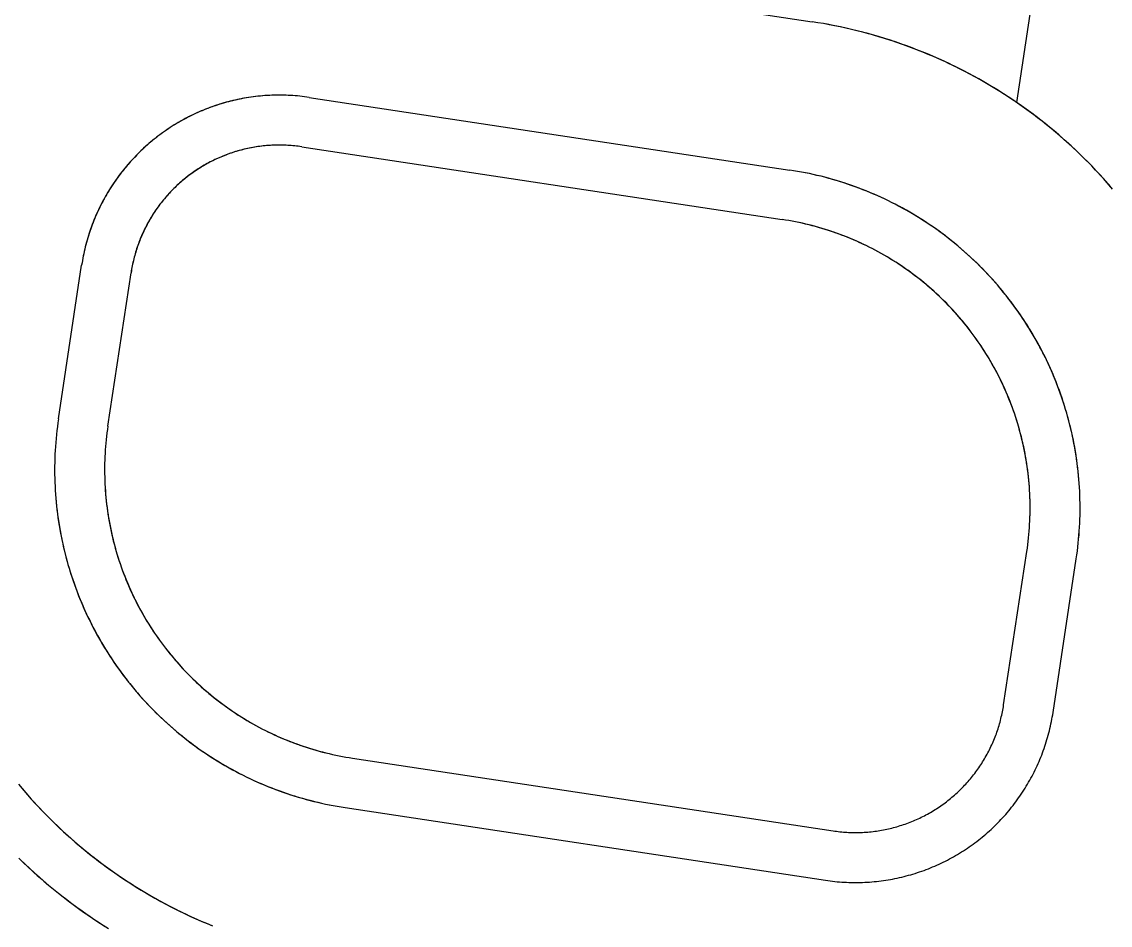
# Model space of a CAD drawing. Header units: metres. Extents: x 680594 to 684853, y 828874 to 830078.
# Drawn here: x 681886.4 to 681951.8, y 829589.2 to 829643.4 of the extents above; entities that cross this region are included whole.
import ezdxf

# ---------------------------------------------------------------- set-up
doc = ezdxf.new("R2010")
doc.units = ezdxf.units.M
doc.layers.add('PLOT_LINES', color=7, linetype='Continuous')

msp = doc.modelspace()

# ---------------------------------------------------------------- linework, layer by layer
at = {"layer": 'PLOT_LINES'}
for points in [[(681946.185, 829638.571), (681951.262, 829672.147)], [(681946.185, 829638.571), (681951.262, 829672.147)], [(681859.565, 829654.659), (681933.897, 829643.421)], [(681951.84, 829633.503), (681951.615, 829633.762), (681951.386, 829634.018), (681951.155, 829634.271), (681950.92, 829634.522), (681950.683, 829634.77), (681950.443, 829635.015), (681950.2, 829635.258), (681949.954, 829635.497), (681949.705, 829635.734), (681949.454, 829635.968), (681949.2, 829636.199), (681948.943, 829636.426), (681948.684, 829636.651), (681948.422, 829636.873), (681948.158, 829637.092), (681947.891, 829637.308), (681947.621, 829637.52), (681947.349, 829637.73), (681947.075, 829637.936), (681946.798, 829638.139), (681946.519, 829638.339), (681946.237, 829638.535), (681945.954, 829638.728), (681945.668, 829638.918), (681945.38, 829639.105), (681945.089, 829639.288), (681944.797, 829639.468), (681944.503, 829639.645), (681944.206, 829639.818), (681943.908, 829639.987), (681943.607, 829640.153), (681943.305, 829640.316), (681943.001, 829640.475), (681942.695, 829640.63), (681942.387, 829640.782), (681942.077, 829640.93), (681941.766, 829641.075), (681941.453, 829641.216), (681941.139, 829641.353), (681940.823, 829641.487), (681940.505, 829641.617), (681940.186, 829641.744), (681939.865, 829641.866), (681939.543, 829641.985), (681939.22, 829642.1), (681938.895, 829642.212), (681938.569, 829642.319), (681938.242, 829642.423), (681937.914, 829642.523), (681937.584, 829642.619), (681937.254, 829642.711), (681936.922, 829642.8), (681936.589, 829642.884), (681936.256, 829642.965), (681935.921, 829643.042), (681935.586, 829643.115), (681935.249, 829643.184), (681934.912, 829643.249), (681934.575, 829643.31), (681934.236, 829643.367), (681933.897, 829643.421)], [(681951.942, 829633.384), (681951.716, 829633.646), (681951.487, 829633.905), (681951.255, 829634.162), (681951.02, 829634.416), (681950.782, 829634.667), (681950.542, 829634.915), (681950.298, 829635.16), (681950.051, 829635.403), (681949.802, 829635.642), (681949.55, 829635.879), (681949.295, 829636.113), (681949.037, 829636.343), (681948.777, 829636.571), (681948.514, 829636.796), (681948.249, 829637.017), (681947.98, 829637.236), (681947.71, 829637.451), (681947.437, 829637.663), (681947.161, 829637.872), (681946.883, 829638.077), (681946.602, 829638.279), (681946.32, 829638.478), (681946.034, 829638.674), (681945.747, 829638.866), (681945.457, 829639.055), (681945.166, 829639.241), (681944.872, 829639.423), (681944.575, 829639.601), (681944.277, 829639.777), (681943.977, 829639.948), (681943.675, 829640.116), (681943.371, 829640.281), (681943.065, 829640.442), (681942.757, 829640.599), (681942.447, 829640.753), (681942.135, 829640.903), (681941.822, 829641.049), (681941.507, 829641.192), (681941.19, 829641.331), (681940.872, 829641.466), (681940.552, 829641.598), (681940.231, 829641.726), (681939.908, 829641.85), (681939.584, 829641.97), (681939.259, 829642.087), (681938.932, 829642.199), (681938.603, 829642.308), (681938.274, 829642.413), (681937.943, 829642.514), (681937.611, 829642.611), (681937.278, 829642.705), (681936.944, 829642.794), (681936.609, 829642.879), (681936.273, 829642.961), (681935.936, 829643.038), (681935.598, 829643.112), (681935.259, 829643.182), (681934.92, 829643.247), (681934.58, 829643.309), (681934.239, 829643.367), (681933.897, 829643.421)], [(681903.703, 829638.883), (681903.564, 829638.904), (681903.424, 829638.922), (681903.285, 829638.939), (681903.145, 829638.954), (681903.005, 829638.968), (681902.865, 829638.98), (681902.724, 829638.991), (681902.584, 829638.999), (681902.444, 829639.006), (681902.303, 829639.012), (681902.162, 829639.016), (681902.022, 829639.018), (681901.881, 829639.018), (681901.74, 829639.017), (681901.6, 829639.014), (681901.459, 829639.01), (681901.319, 829639.004), (681901.178, 829638.996), (681901.038, 829638.987), (681900.898, 829638.976), (681900.757, 829638.963), (681900.618, 829638.949), (681900.478, 829638.933), (681900.338, 829638.915), (681900.199, 829638.896), (681900.06, 829638.875), (681899.921, 829638.852), (681899.782, 829638.828), (681899.644, 829638.803), (681899.506, 829638.775), (681899.368, 829638.746), (681899.231, 829638.716), (681899.094, 829638.683), (681898.958, 829638.65), (681898.821, 829638.614), (681898.686, 829638.577), (681898.55, 829638.539), (681898.416, 829638.498), (681898.281, 829638.457), (681898.147, 829638.413), (681898.014, 829638.369), (681897.881, 829638.322), (681897.749, 829638.274), (681897.618, 829638.225), (681897.486, 829638.174), (681897.356, 829638.121), (681897.226, 829638.067), (681897.097, 829638.011), (681896.968, 829637.954), (681896.841, 829637.895), (681896.713, 829637.835), (681896.587, 829637.774), (681896.461, 829637.71), (681896.336, 829637.646), (681896.212, 829637.58), (681896.089, 829637.512), (681895.966, 829637.443), (681895.844, 829637.373), (681895.723, 829637.301), (681895.603, 829637.228), (681895.484, 829637.153), (681895.366, 829637.077), (681895.248, 829637), (681895.132, 829636.921), (681895.016, 829636.841), (681894.901, 829636.759), (681894.788, 829636.677), (681894.675, 829636.593), (681894.563, 829636.507), (681894.452, 829636.42), (681894.343, 829636.332), (681894.234, 829636.243), (681894.126, 829636.152), (681894.02, 829636.06), (681893.914, 829635.967), (681893.81, 829635.873), (681893.707, 829635.777), (681893.605, 829635.681), (681893.504, 829635.583), (681893.404, 829635.484), (681893.305, 829635.383), (681893.208, 829635.282), (681893.112, 829635.179), (681893.017, 829635.076), (681892.923, 829634.971), (681892.83, 829634.865), (681892.739, 829634.758), (681892.649, 829634.65), (681892.56, 829634.541), (681892.472, 829634.431), (681892.386, 829634.32), (681892.301, 829634.208), (681892.217, 829634.095), (681892.135, 829633.98), (681892.054, 829633.865), (681891.975, 829633.749), (681891.896, 829633.632), (681891.82, 829633.515), (681891.744, 829633.396), (681891.67, 829633.276), (681891.597, 829633.156), (681891.526, 829633.035), (681891.456, 829632.912), (681891.388, 829632.79), (681891.321, 829632.666), (681891.256, 829632.541), (681891.192, 829632.416), (681891.129, 829632.29), (681891.068, 829632.163), (681891.008, 829632.036), (681890.95, 829631.908), (681890.894, 829631.779), (681890.839, 829631.65), (681890.785, 829631.519), (681890.733, 829631.389), (681890.683, 829631.257), (681890.634, 829631.126), (681890.586, 829630.993), (681890.541, 829630.86), (681890.496, 829630.727), (681890.454, 829630.593), (681890.413, 829630.458), (681890.373, 829630.323), (681890.335, 829630.188), (681890.299, 829630.052), (681890.264, 829629.915), (681890.231, 829629.779), (681890.199, 829629.642), (681890.169, 829629.504), (681890.141, 829629.366), (681890.114, 829629.228), (681890.089, 829629.09), (681890.066, 829628.951), (681890.044, 829628.812)], [(681903.703, 829638.883), (681903.565, 829638.903), (681903.426, 829638.922), (681903.288, 829638.939), (681903.149, 829638.954), (681903.01, 829638.968), (681902.871, 829638.98), (681902.732, 829638.99), (681902.592, 829638.999), (681902.453, 829639.006), (681902.313, 829639.011), (681902.174, 829639.015), (681902.034, 829639.018), (681901.895, 829639.018), (681901.755, 829639.017), (681901.615, 829639.015), (681901.476, 829639.01), (681901.336, 829639.005), (681901.197, 829638.997), (681901.058, 829638.988), (681900.918, 829638.977), (681900.779, 829638.965), (681900.64, 829638.951), (681900.502, 829638.935), (681900.363, 829638.918), (681900.225, 829638.899), (681900.087, 829638.879), (681899.949, 829638.857), (681899.811, 829638.833), (681899.674, 829638.808), (681899.537, 829638.781), (681899.4, 829638.753), (681899.264, 829638.723), (681899.128, 829638.691), (681898.992, 829638.658), (681898.857, 829638.624), (681898.722, 829638.587), (681898.587, 829638.549), (681898.454, 829638.51), (681898.32, 829638.469), (681898.187, 829638.426), (681898.055, 829638.382), (681897.923, 829638.337), (681897.791, 829638.29), (681897.66, 829638.241), (681897.53, 829638.191), (681897.4, 829638.139), (681897.271, 829638.086), (681897.143, 829638.031), (681897.015, 829637.975), (681896.888, 829637.917), (681896.761, 829637.858), (681896.636, 829637.797), (681896.511, 829637.735), (681896.386, 829637.672), (681896.263, 829637.607), (681896.14, 829637.54), (681896.018, 829637.473), (681895.897, 829637.403), (681895.776, 829637.333), (681895.657, 829637.261), (681895.538, 829637.187), (681895.42, 829637.112), (681895.303, 829637.036), (681895.187, 829636.959), (681895.072, 829636.88), (681894.957, 829636.799), (681894.844, 829636.718), (681894.732, 829636.635), (681894.62, 829636.551), (681894.51, 829636.465), (681894.4, 829636.379), (681894.292, 829636.291), (681894.185, 829636.201), (681894.078, 829636.111), (681893.973, 829636.019), (681893.869, 829635.926), (681893.766, 829635.832), (681893.664, 829635.737), (681893.563, 829635.64), (681893.463, 829635.543), (681893.364, 829635.444), (681893.267, 829635.344), (681893.171, 829635.243), (681893.076, 829635.14), (681892.982, 829635.037), (681892.889, 829634.933), (681892.797, 829634.827), (681892.707, 829634.721), (681892.618, 829634.613), (681892.53, 829634.504), (681892.444, 829634.395), (681892.359, 829634.284), (681892.275, 829634.173), (681892.192, 829634.06), (681892.111, 829633.946), (681892.031, 829633.832), (681891.953, 829633.717), (681891.875, 829633.6), (681891.799, 829633.483), (681891.725, 829633.365), (681891.652, 829633.246), (681891.58, 829633.126), (681891.51, 829633.006), (681891.441, 829632.884), (681891.373, 829632.762), (681891.307, 829632.639), (681891.242, 829632.515), (681891.179, 829632.391), (681891.117, 829632.266), (681891.057, 829632.14), (681890.998, 829632.013), (681890.941, 829631.886), (681890.885, 829631.758), (681890.83, 829631.629), (681890.777, 829631.5), (681890.726, 829631.37), (681890.676, 829631.24), (681890.628, 829631.109), (681890.581, 829630.977), (681890.536, 829630.845), (681890.492, 829630.713), (681890.45, 829630.58), (681890.409, 829630.446), (681890.37, 829630.312), (681890.332, 829630.178), (681890.296, 829630.043), (681890.262, 829629.907), (681890.229, 829629.772), (681890.198, 829629.635), (681890.168, 829629.499), (681890.14, 829629.362), (681890.114, 829629.225), (681890.089, 829629.088), (681890.066, 829628.95), (681890.044, 829628.812)], [(681903.703, 829638.883), (681932.552, 829634.522)], [(681903.703, 829638.883), (681932.552, 829634.522)], [(681903.254, 829635.917), (681903.15, 829635.932), (681903.046, 829635.946), (681902.941, 829635.959), (681902.836, 829635.97), (681902.731, 829635.981), (681902.626, 829635.99), (681902.521, 829635.997), (681902.415, 829636.004), (681902.31, 829636.009), (681902.204, 829636.013), (681902.099, 829636.016), (681901.994, 829636.018), (681901.888, 829636.018), (681901.783, 829636.017), (681901.677, 829636.015), (681901.572, 829636.012), (681901.466, 829636.007), (681901.361, 829636.002), (681901.256, 829635.994), (681901.15, 829635.986), (681901.045, 829635.977), (681900.94, 829635.966), (681900.836, 829635.954), (681900.731, 829635.941), (681900.626, 829635.926), (681900.522, 829635.911), (681900.418, 829635.894), (681900.314, 829635.876), (681900.21, 829635.856), (681900.107, 829635.836), (681900.004, 829635.814), (681899.901, 829635.791), (681899.798, 829635.767), (681899.695, 829635.742), (681899.593, 829635.715), (681899.492, 829635.687), (681899.39, 829635.659), (681899.289, 829635.628), (681899.188, 829635.597), (681899.088, 829635.565), (681898.988, 829635.531), (681898.888, 829635.496), (681898.789, 829635.46), (681898.69, 829635.423), (681898.592, 829635.385), (681898.494, 829635.345), (681898.397, 829635.305), (681898.3, 829635.263), (681898.204, 829635.22), (681898.108, 829635.176), (681898.012, 829635.131), (681897.917, 829635.085), (681897.823, 829635.037), (681897.729, 829634.989), (681897.636, 829634.939), (681897.544, 829634.889), (681897.452, 829634.837), (681897.36, 829634.784), (681897.27, 829634.73), (681897.18, 829634.675), (681897.09, 829634.62), (681897.001, 829634.562), (681896.913, 829634.504), (681896.826, 829634.445), (681896.739, 829634.385), (681896.653, 829634.324), (681896.568, 829634.262), (681896.483, 829634.199), (681896.4, 829634.135), (681896.317, 829634.07), (681896.234, 829634.004), (681896.153, 829633.937), (681896.072, 829633.869), (681895.992, 829633.8), (681895.913, 829633.73), (681895.835, 829633.659), (681895.757, 829633.588), (681895.681, 829633.515), (681895.605, 829633.442), (681895.53, 829633.367), (681895.456, 829633.292), (681895.383, 829633.216), (681895.311, 829633.139), (681895.24, 829633.061), (681895.169, 829632.983), (681895.1, 829632.903), (681895.031, 829632.823), (681894.964, 829632.742), (681894.897, 829632.66), (681894.831, 829632.578), (681894.767, 829632.494), (681894.703, 829632.41), (681894.64, 829632.325), (681894.579, 829632.24), (681894.518, 829632.154), (681894.458, 829632.067), (681894.4, 829631.979), (681894.342, 829631.891), (681894.285, 829631.802), (681894.23, 829631.712), (681894.175, 829631.621), (681894.122, 829631.531), (681894.07, 829631.439), (681894.018, 829631.347), (681893.968, 829631.254), (681893.919, 829631.161), (681893.871, 829631.067), (681893.824, 829630.972), (681893.778, 829630.877), (681893.734, 829630.781), (681893.69, 829630.685), (681893.648, 829630.589), (681893.606, 829630.492), (681893.566, 829630.394), (681893.527, 829630.296), (681893.489, 829630.198), (681893.453, 829630.099), (681893.417, 829629.999), (681893.383, 829629.9), (681893.35, 829629.799), (681893.318, 829629.699), (681893.287, 829629.598), (681893.257, 829629.497), (681893.229, 829629.395), (681893.201, 829629.293), (681893.175, 829629.191), (681893.15, 829629.089), (681893.127, 829628.986), (681893.104, 829628.883), (681893.083, 829628.779), (681893.063, 829628.676), (681893.044, 829628.572), (681893.027, 829628.468), (681893.01, 829628.364)], [(681903.254, 829635.917), (681903.151, 829635.932), (681903.047, 829635.946), (681902.943, 829635.959), (681902.839, 829635.97), (681902.735, 829635.98), (681902.63, 829635.989), (681902.526, 829635.997), (681902.422, 829636.004), (681902.317, 829636.009), (681902.212, 829636.013), (681902.108, 829636.016), (681902.003, 829636.018), (681901.898, 829636.018), (681901.793, 829636.017), (681901.689, 829636.016), (681901.584, 829636.012), (681901.479, 829636.008), (681901.375, 829636.002), (681901.27, 829635.996), (681901.166, 829635.988), (681901.062, 829635.978), (681900.958, 829635.968), (681900.853, 829635.956), (681900.75, 829635.943), (681900.646, 829635.929), (681900.542, 829635.914), (681900.439, 829635.897), (681900.336, 829635.88), (681900.233, 829635.861), (681900.13, 829635.841), (681900.027, 829635.819), (681899.925, 829635.797), (681899.823, 829635.773), (681899.721, 829635.748), (681899.62, 829635.722), (681899.519, 829635.695), (681899.418, 829635.667), (681899.317, 829635.637), (681899.217, 829635.606), (681899.118, 829635.574), (681899.018, 829635.541), (681898.919, 829635.507), (681898.821, 829635.472), (681898.723, 829635.435), (681898.625, 829635.398), (681898.528, 829635.359), (681898.431, 829635.319), (681898.334, 829635.278), (681898.239, 829635.236), (681898.143, 829635.192), (681898.048, 829635.148), (681897.954, 829635.103), (681897.86, 829635.056), (681897.767, 829635.008), (681897.674, 829634.96), (681897.582, 829634.91), (681897.491, 829634.859), (681897.4, 829634.807), (681897.309, 829634.754), (681897.22, 829634.7), (681897.131, 829634.645), (681897.042, 829634.589), (681896.954, 829634.532), (681896.867, 829634.474), (681896.781, 829634.414), (681896.695, 829634.354), (681896.61, 829634.293), (681896.526, 829634.231), (681896.442, 829634.168), (681896.36, 829634.104), (681896.277, 829634.039), (681896.196, 829633.973), (681896.116, 829633.906), (681896.036, 829633.838), (681895.957, 829633.769), (681895.879, 829633.699), (681895.801, 829633.629), (681895.725, 829633.557), (681895.649, 829633.485), (681895.575, 829633.411), (681895.501, 829633.337), (681895.427, 829633.262), (681895.355, 829633.187), (681895.284, 829633.11), (681895.213, 829633.032), (681895.144, 829632.954), (681895.075, 829632.875), (681895.008, 829632.795), (681894.941, 829632.714), (681894.875, 829632.633), (681894.81, 829632.551), (681894.746, 829632.468), (681894.683, 829632.384), (681894.622, 829632.3), (681894.561, 829632.214), (681894.501, 829632.129), (681894.442, 829632.042), (681894.384, 829631.955), (681894.327, 829631.867), (681894.271, 829631.778), (681894.216, 829631.689), (681894.162, 829631.599), (681894.109, 829631.509), (681894.058, 829631.418), (681894.007, 829631.326), (681893.957, 829631.234), (681893.909, 829631.141), (681893.861, 829631.048), (681893.815, 829630.954), (681893.77, 829630.859), (681893.726, 829630.764), (681893.683, 829630.669), (681893.641, 829630.573), (681893.6, 829630.477), (681893.56, 829630.38), (681893.522, 829630.282), (681893.484, 829630.184), (681893.448, 829630.086), (681893.413, 829629.988), (681893.379, 829629.889), (681893.346, 829629.789), (681893.315, 829629.689), (681893.284, 829629.589), (681893.255, 829629.489), (681893.227, 829629.388), (681893.2, 829629.287), (681893.174, 829629.185), (681893.149, 829629.083), (681893.126, 829628.981), (681893.103, 829628.879), (681893.082, 829628.776), (681893.063, 829628.673), (681893.044, 829628.57), (681893.026, 829628.467), (681893.01, 829628.364)], [(681903.254, 829635.917), (681932.103, 829631.555)], [(681903.254, 829635.917), (681932.103, 829631.555)], [(681949.757, 829611.187), (681949.791, 829611.423), (681949.822, 829611.66), (681949.851, 829611.897), (681949.877, 829612.134), (681949.901, 829612.371), (681949.921, 829612.609), (681949.939, 829612.847), (681949.954, 829613.085), (681949.966, 829613.323), (681949.975, 829613.561), (681949.982, 829613.8), (681949.986, 829614.038), (681949.987, 829614.277), (681949.985, 829614.515), (681949.981, 829614.754), (681949.974, 829614.992), (681949.964, 829615.23), (681949.951, 829615.469), (681949.935, 829615.707), (681949.917, 829615.945), (681949.896, 829616.182), (681949.872, 829616.419), (681949.846, 829616.656), (681949.816, 829616.893), (681949.784, 829617.13), (681949.749, 829617.366), (681949.712, 829617.601), (681949.671, 829617.836), (681949.628, 829618.071), (681949.582, 829618.305), (681949.534, 829618.538), (681949.483, 829618.771), (681949.429, 829619.004), (681949.372, 829619.235), (681949.313, 829619.466), (681949.251, 829619.697), (681949.186, 829619.926), (681949.119, 829620.155), (681949.049, 829620.383), (681948.976, 829620.61), (681948.901, 829620.837), (681948.823, 829621.062), (681948.742, 829621.287), (681948.659, 829621.51), (681948.573, 829621.733), (681948.485, 829621.954), (681948.394, 829622.175), (681948.301, 829622.394), (681948.205, 829622.613), (681948.106, 829622.83), (681948.005, 829623.046), (681947.901, 829623.261), (681947.795, 829623.474), (681947.687, 829623.687), (681947.576, 829623.898), (681947.462, 829624.108), (681947.346, 829624.316), (681947.228, 829624.523), (681947.107, 829624.729), (681946.984, 829624.933), (681946.859, 829625.136), (681946.731, 829625.338), (681946.601, 829625.538), (681946.468, 829625.736), (681946.334, 829625.933), (681946.197, 829626.128), (681946.057, 829626.322), (681945.916, 829626.514), (681945.772, 829626.704), (681945.626, 829626.893), (681945.478, 829627.079), (681945.328, 829627.265), (681945.175, 829627.448), (681945.02, 829627.63), (681944.864, 829627.81), (681944.705, 829627.988), (681944.544, 829628.164), (681944.381, 829628.338), (681944.216, 829628.51), (681944.049, 829628.681), (681943.881, 829628.849), (681943.71, 829629.016), (681943.537, 829629.18), (681943.362, 829629.343), (681943.186, 829629.503), (681943.007, 829629.661), (681942.827, 829629.818), (681942.645, 829629.972), (681942.461, 829630.124), (681942.276, 829630.274), (681942.089, 829630.421), (681941.9, 829630.567), (681941.709, 829630.71), (681941.517, 829630.851), (681941.323, 829630.99), (681941.127, 829631.127), (681940.93, 829631.261), (681940.731, 829631.393), (681940.531, 829631.523), (681940.329, 829631.65), (681940.126, 829631.775), (681939.922, 829631.898), (681939.716, 829632.018), (681939.508, 829632.136), (681939.299, 829632.251), (681939.089, 829632.364), (681938.878, 829632.475), (681938.665, 829632.583), (681938.451, 829632.688), (681938.236, 829632.791), (681938.02, 829632.892), (681937.803, 829632.99), (681937.584, 829633.085), (681937.364, 829633.178), (681937.144, 829633.269), (681936.922, 829633.356), (681936.699, 829633.442), (681936.475, 829633.524), (681936.251, 829633.604), (681936.025, 829633.682), (681935.798, 829633.756), (681935.571, 829633.828), (681935.343, 829633.898), (681935.114, 829633.965), (681934.884, 829634.029), (681934.654, 829634.09), (681934.422, 829634.149), (681934.191, 829634.205), (681933.958, 829634.259), (681933.725, 829634.309), (681933.491, 829634.357), (681933.257, 829634.402), (681933.022, 829634.445), (681932.787, 829634.485), (681932.552, 829634.522)], [(681949.757, 829611.187), (681949.791, 829611.425), (681949.823, 829611.663), (681949.852, 829611.902), (681949.878, 829612.141), (681949.901, 829612.38), (681949.922, 829612.619), (681949.94, 829612.859), (681949.955, 829613.099), (681949.967, 829613.339), (681949.976, 829613.579), (681949.982, 829613.819), (681949.986, 829614.06), (681949.987, 829614.3), (681949.985, 829614.54), (681949.98, 829614.78), (681949.973, 829615.021), (681949.962, 829615.261), (681949.949, 829615.501), (681949.933, 829615.74), (681949.914, 829615.98), (681949.892, 829616.219), (681949.868, 829616.458), (681949.841, 829616.697), (681949.811, 829616.936), (681949.778, 829617.174), (681949.742, 829617.411), (681949.704, 829617.648), (681949.663, 829617.885), (681949.619, 829618.121), (681949.572, 829618.357), (681949.522, 829618.592), (681949.47, 829618.827), (681949.415, 829619.061), (681949.357, 829619.294), (681949.297, 829619.527), (681949.234, 829619.759), (681949.168, 829619.99), (681949.099, 829620.22), (681949.028, 829620.449), (681948.954, 829620.678), (681948.877, 829620.906), (681948.798, 829621.133), (681948.716, 829621.358), (681948.631, 829621.583), (681948.544, 829621.807), (681948.454, 829622.03), (681948.362, 829622.252), (681948.267, 829622.473), (681948.169, 829622.692), (681948.069, 829622.911), (681947.966, 829623.128), (681947.861, 829623.344), (681947.753, 829623.559), (681947.642, 829623.772), (681947.53, 829623.984), (681947.414, 829624.195), (681947.296, 829624.405), (681947.176, 829624.613), (681947.054, 829624.819), (681946.928, 829625.024), (681946.801, 829625.228), (681946.671, 829625.43), (681946.539, 829625.631), (681946.404, 829625.83), (681946.268, 829626.028), (681946.128, 829626.224), (681945.987, 829626.418), (681945.843, 829626.61), (681945.697, 829626.801), (681945.549, 829626.99), (681945.398, 829627.178), (681945.246, 829627.363), (681945.091, 829627.547), (681944.934, 829627.729), (681944.775, 829627.909), (681944.614, 829628.088), (681944.451, 829628.264), (681944.285, 829628.438), (681944.118, 829628.611), (681943.949, 829628.782), (681943.778, 829628.95), (681943.604, 829629.117), (681943.429, 829629.281), (681943.252, 829629.443), (681943.073, 829629.604), (681942.892, 829629.762), (681942.709, 829629.918), (681942.525, 829630.072), (681942.338, 829630.224), (681942.15, 829630.373), (681941.96, 829630.521), (681941.769, 829630.666), (681941.576, 829630.808), (681941.381, 829630.949), (681941.184, 829631.087), (681940.986, 829631.223), (681940.786, 829631.357), (681940.585, 829631.488), (681940.382, 829631.617), (681940.178, 829631.744), (681939.972, 829631.868), (681939.765, 829631.989), (681939.556, 829632.109), (681939.346, 829632.225), (681939.135, 829632.34), (681938.922, 829632.452), (681938.708, 829632.561), (681938.493, 829632.668), (681938.277, 829632.772), (681938.059, 829632.874), (681937.84, 829632.973), (681937.62, 829633.07), (681937.399, 829633.164), (681937.177, 829633.255), (681936.953, 829633.344), (681936.729, 829633.43), (681936.504, 829633.514), (681936.277, 829633.595), (681936.05, 829633.673), (681935.822, 829633.749), (681935.593, 829633.822), (681935.363, 829633.892), (681935.133, 829633.959), (681934.901, 829634.024), (681934.669, 829634.086), (681934.436, 829634.146), (681934.203, 829634.202), (681933.969, 829634.256), (681933.734, 829634.307), (681933.498, 829634.356), (681933.262, 829634.401), (681933.026, 829634.444), (681932.789, 829634.484), (681932.552, 829634.522)], [(681946.79, 829611.636), (681946.82, 829611.837), (681946.847, 829612.039), (681946.871, 829612.241), (681946.893, 829612.444), (681946.913, 829612.646), (681946.931, 829612.849), (681946.946, 829613.052), (681946.959, 829613.256), (681946.969, 829613.459), (681946.977, 829613.662), (681946.983, 829613.866), (681946.986, 829614.069), (681946.987, 829614.273), (681946.986, 829614.477), (681946.982, 829614.68), (681946.976, 829614.884), (681946.967, 829615.087), (681946.956, 829615.291), (681946.943, 829615.494), (681946.927, 829615.697), (681946.909, 829615.9), (681946.889, 829616.102), (681946.866, 829616.305), (681946.841, 829616.507), (681946.814, 829616.708), (681946.784, 829616.91), (681946.752, 829617.111), (681946.717, 829617.312), (681946.681, 829617.512), (681946.642, 829617.712), (681946.6, 829617.911), (681946.556, 829618.11), (681946.51, 829618.308), (681946.462, 829618.506), (681946.411, 829618.703), (681946.359, 829618.9), (681946.303, 829619.096), (681946.246, 829619.291), (681946.186, 829619.486), (681946.124, 829619.68), (681946.06, 829619.873), (681945.993, 829620.066), (681945.924, 829620.257), (681945.853, 829620.448), (681945.78, 829620.638), (681945.705, 829620.827), (681945.627, 829621.015), (681945.547, 829621.203), (681945.465, 829621.389), (681945.381, 829621.575), (681945.295, 829621.759), (681945.207, 829621.942), (681945.116, 829622.125), (681945.023, 829622.306), (681944.929, 829622.486), (681944.832, 829622.666), (681944.733, 829622.843), (681944.632, 829623.02), (681944.529, 829623.196), (681944.424, 829623.37), (681944.317, 829623.543), (681944.208, 829623.715), (681944.096, 829623.886), (681943.983, 829624.055), (681943.868, 829624.223), (681943.751, 829624.39), (681943.632, 829624.555), (681943.512, 829624.719), (681943.389, 829624.882), (681943.264, 829625.043), (681943.138, 829625.202), (681943.009, 829625.36), (681942.879, 829625.517), (681942.747, 829625.672), (681942.613, 829625.826), (681942.478, 829625.977), (681942.341, 829626.128), (681942.202, 829626.277), (681942.061, 829626.424), (681941.918, 829626.569), (681941.774, 829626.713), (681941.628, 829626.855), (681941.481, 829626.996), (681941.332, 829627.134), (681941.181, 829627.271), (681941.029, 829627.406), (681940.875, 829627.54), (681940.72, 829627.671), (681940.563, 829627.801), (681940.404, 829627.929), (681940.244, 829628.055), (681940.083, 829628.179), (681939.92, 829628.302), (681939.756, 829628.422), (681939.591, 829628.541), (681939.424, 829628.657), (681939.255, 829628.772), (681939.086, 829628.885), (681938.915, 829628.995), (681938.743, 829629.104), (681938.569, 829629.211), (681938.395, 829629.315), (681938.219, 829629.418), (681938.042, 829629.519), (681937.864, 829629.617), (681937.684, 829629.714), (681937.504, 829629.808), (681937.322, 829629.9), (681937.14, 829629.99), (681936.956, 829630.078), (681936.771, 829630.164), (681936.586, 829630.248), (681936.399, 829630.329), (681936.212, 829630.408), (681936.023, 829630.486), (681935.834, 829630.561), (681935.644, 829630.633), (681935.453, 829630.704), (681935.261, 829630.772), (681935.068, 829630.838), (681934.875, 829630.902), (681934.681, 829630.964), (681934.486, 829631.023), (681934.29, 829631.08), (681934.094, 829631.135), (681933.898, 829631.187), (681933.7, 829631.237), (681933.502, 829631.285), (681933.304, 829631.331), (681933.105, 829631.374), (681932.905, 829631.415), (681932.705, 829631.454), (681932.505, 829631.49), (681932.304, 829631.524), (681932.103, 829631.555)], [(681946.79, 829611.636), (681946.82, 829611.839), (681946.847, 829612.042), (681946.872, 829612.246), (681946.894, 829612.45), (681946.914, 829612.654), (681946.931, 829612.858), (681946.947, 829613.063), (681946.959, 829613.268), (681946.97, 829613.473), (681946.978, 829613.678), (681946.983, 829613.883), (681946.986, 829614.088), (681946.987, 829614.293), (681946.985, 829614.498), (681946.981, 829614.703), (681946.975, 829614.908), (681946.966, 829615.113), (681946.955, 829615.318), (681946.941, 829615.523), (681946.925, 829615.727), (681946.906, 829615.931), (681946.885, 829616.135), (681946.862, 829616.339), (681946.836, 829616.543), (681946.808, 829616.746), (681946.778, 829616.949), (681946.745, 829617.151), (681946.71, 829617.354), (681946.672, 829617.555), (681946.633, 829617.756), (681946.59, 829617.957), (681946.546, 829618.157), (681946.499, 829618.357), (681946.449, 829618.556), (681946.398, 829618.755), (681946.344, 829618.953), (681946.288, 829619.15), (681946.229, 829619.347), (681946.168, 829619.542), (681946.105, 829619.738), (681946.04, 829619.932), (681945.972, 829620.126), (681945.902, 829620.319), (681945.83, 829620.511), (681945.755, 829620.702), (681945.678, 829620.892), (681945.6, 829621.081), (681945.518, 829621.27), (681945.435, 829621.457), (681945.349, 829621.644), (681945.262, 829621.829), (681945.172, 829622.013), (681945.08, 829622.197), (681944.986, 829622.379), (681944.889, 829622.56), (681944.791, 829622.74), (681944.69, 829622.919), (681944.588, 829623.096), (681944.483, 829623.273), (681944.376, 829623.448), (681944.267, 829623.622), (681944.156, 829623.795), (681944.044, 829623.966), (681943.929, 829624.136), (681943.812, 829624.304), (681943.693, 829624.472), (681943.572, 829624.637), (681943.45, 829624.802), (681943.325, 829624.965), (681943.198, 829625.126), (681943.07, 829625.286), (681942.94, 829625.445), (681942.808, 829625.602), (681942.674, 829625.757), (681942.538, 829625.911), (681942.4, 829626.063), (681942.261, 829626.214), (681942.12, 829626.362), (681941.977, 829626.51), (681941.832, 829626.655), (681941.686, 829626.799), (681941.538, 829626.941), (681941.389, 829627.082), (681941.238, 829627.22), (681941.085, 829627.357), (681940.93, 829627.492), (681940.774, 829627.625), (681940.617, 829627.757), (681940.458, 829627.886), (681940.297, 829628.014), (681940.135, 829628.14), (681939.972, 829628.264), (681939.807, 829628.386), (681939.64, 829628.506), (681939.472, 829628.624), (681939.303, 829628.74), (681939.133, 829628.854), (681938.961, 829628.966), (681938.788, 829629.076), (681938.613, 829629.184), (681938.438, 829629.29), (681938.261, 829629.394), (681938.083, 829629.495), (681937.903, 829629.595), (681937.723, 829629.693), (681937.542, 829629.788), (681937.359, 829629.882), (681937.175, 829629.973), (681936.99, 829630.062), (681936.804, 829630.149), (681936.618, 829630.233), (681936.43, 829630.316), (681936.241, 829630.396), (681936.051, 829630.474), (681935.861, 829630.55), (681935.669, 829630.624), (681935.477, 829630.695), (681935.284, 829630.764), (681935.09, 829630.831), (681934.895, 829630.895), (681934.7, 829630.958), (681934.503, 829631.018), (681934.306, 829631.075), (681934.109, 829631.131), (681933.911, 829631.184), (681933.712, 829631.234), (681933.513, 829631.283), (681933.313, 829631.329), (681933.112, 829631.372), (681932.911, 829631.414), (681932.71, 829631.453), (681932.508, 829631.489), (681932.306, 829631.524), (681932.103, 829631.555)], [(681888.651, 829619.599), (681890.044, 829628.812)], [(681888.651, 829619.599), (681890.044, 829628.812)], [(681891.617, 829619.15), (681893.01, 829628.364)], [(681891.617, 829619.15), (681893.01, 829628.364)], [(681888.651, 829619.599), (681888.617, 829619.363), (681888.585, 829619.126), (681888.556, 829618.889), (681888.53, 829618.652), (681888.507, 829618.415), (681888.486, 829618.177), (681888.469, 829617.939), (681888.454, 829617.701), (681888.442, 829617.463), (681888.432, 829617.225), (681888.425, 829616.986), (681888.422, 829616.748), (681888.421, 829616.509), (681888.422, 829616.271), (681888.427, 829616.032), (681888.434, 829615.794), (681888.444, 829615.556), (681888.457, 829615.317), (681888.472, 829615.079), (681888.49, 829614.842), (681888.512, 829614.604), (681888.535, 829614.367), (681888.562, 829614.13), (681888.591, 829613.893), (681888.623, 829613.657), (681888.658, 829613.421), (681888.696, 829613.185), (681888.736, 829612.95), (681888.779, 829612.715), (681888.825, 829612.481), (681888.874, 829612.248), (681888.925, 829612.015), (681888.979, 829611.782), (681889.035, 829611.551), (681889.095, 829611.32), (681889.157, 829611.089), (681889.221, 829610.86), (681889.289, 829610.631), (681889.359, 829610.403), (681889.431, 829610.176), (681889.507, 829609.949), (681889.585, 829609.724), (681889.665, 829609.499), (681889.748, 829609.276), (681889.834, 829609.053), (681889.923, 829608.832), (681890.013, 829608.611), (681890.107, 829608.392), (681890.203, 829608.173), (681890.301, 829607.956), (681890.402, 829607.74), (681890.506, 829607.525), (681890.612, 829607.312), (681890.721, 829607.099), (681890.832, 829606.888), (681890.945, 829606.678), (681891.061, 829606.47), (681891.179, 829606.263), (681891.3, 829606.057), (681891.423, 829605.853), (681891.549, 829605.65), (681891.676, 829605.448), (681891.807, 829605.248), (681891.939, 829605.05), (681892.074, 829604.853), (681892.211, 829604.658), (681892.35, 829604.464), (681892.492, 829604.273), (681892.636, 829604.082), (681892.782, 829603.894), (681892.93, 829603.707), (681893.08, 829603.521), (681893.232, 829603.338), (681893.387, 829603.156), (681893.544, 829602.977), (681893.703, 829602.799), (681893.863, 829602.622), (681894.026, 829602.448), (681894.191, 829602.276), (681894.358, 829602.105), (681894.527, 829601.937), (681894.698, 829601.77), (681894.871, 829601.606), (681895.045, 829601.443), (681895.222, 829601.283), (681895.4, 829601.125), (681895.58, 829600.968), (681895.762, 829600.814), (681895.946, 829600.662), (681896.132, 829600.512), (681896.319, 829600.365), (681896.508, 829600.219), (681896.699, 829600.076), (681896.891, 829599.935), (681897.085, 829599.796), (681897.28, 829599.659), (681897.478, 829599.525), (681897.676, 829599.393), (681897.876, 829599.263), (681898.078, 829599.136), (681898.281, 829599.011), (681898.486, 829598.888), (681898.692, 829598.768), (681898.899, 829598.65), (681899.108, 829598.535), (681899.318, 829598.422), (681899.53, 829598.312), (681899.742, 829598.204), (681899.956, 829598.098), (681900.171, 829597.995), (681900.388, 829597.894), (681900.605, 829597.796), (681900.824, 829597.701), (681901.043, 829597.608), (681901.264, 829597.518), (681901.486, 829597.43), (681901.709, 829597.345), (681901.932, 829597.262), (681902.157, 829597.182), (681902.383, 829597.105), (681902.609, 829597.03), (681902.837, 829596.958), (681903.065, 829596.888), (681903.294, 829596.821), (681903.523, 829596.757), (681903.754, 829596.696), (681903.985, 829596.637), (681904.217, 829596.581), (681904.449, 829596.528), (681904.682, 829596.477), (681904.916, 829596.429), (681905.15, 829596.384), (681905.385, 829596.341), (681905.62, 829596.301), (681905.856, 829596.264)], [(681888.651, 829619.599), (681888.616, 829619.361), (681888.585, 829619.123), (681888.556, 829618.884), (681888.53, 829618.645), (681888.506, 829618.406), (681888.486, 829618.167), (681888.468, 829617.927), (681888.453, 829617.687), (681888.441, 829617.447), (681888.432, 829617.207), (681888.425, 829616.967), (681888.421, 829616.727), (681888.421, 829616.486), (681888.423, 829616.246), (681888.427, 829616.006), (681888.435, 829615.765), (681888.445, 829615.525), (681888.459, 829615.285), (681888.475, 829615.046), (681888.493, 829614.806), (681888.515, 829614.567), (681888.54, 829614.328), (681888.567, 829614.089), (681888.597, 829613.851), (681888.63, 829613.613), (681888.665, 829613.375), (681888.704, 829613.138), (681888.745, 829612.901), (681888.789, 829612.665), (681888.836, 829612.429), (681888.885, 829612.194), (681888.937, 829611.959), (681888.992, 829611.725), (681889.05, 829611.492), (681889.111, 829611.259), (681889.174, 829611.028), (681889.24, 829610.796), (681889.308, 829610.566), (681889.38, 829610.337), (681889.454, 829610.108), (681889.53, 829609.88), (681889.61, 829609.653), (681889.692, 829609.428), (681889.776, 829609.203), (681889.864, 829608.979), (681889.953, 829608.756), (681890.046, 829608.534), (681890.141, 829608.313), (681890.239, 829608.094), (681890.339, 829607.875), (681890.442, 829607.658), (681890.547, 829607.442), (681890.655, 829607.227), (681890.765, 829607.014), (681890.878, 829606.802), (681890.993, 829606.591), (681891.111, 829606.382), (681891.231, 829606.173), (681891.354, 829605.967), (681891.479, 829605.762), (681891.607, 829605.558), (681891.736, 829605.356), (681891.869, 829605.155), (681892.003, 829604.956), (681892.14, 829604.758), (681892.279, 829604.563), (681892.421, 829604.368), (681892.564, 829604.176), (681892.71, 829603.985), (681892.859, 829603.796), (681893.009, 829603.608), (681893.162, 829603.423), (681893.316, 829603.239), (681893.473, 829603.057), (681893.632, 829602.877), (681893.794, 829602.698), (681893.957, 829602.522), (681894.122, 829602.348), (681894.289, 829602.175), (681894.459, 829602.005), (681894.63, 829601.836), (681894.803, 829601.67), (681894.978, 829601.505), (681895.156, 829601.343), (681895.335, 829601.182), (681895.516, 829601.024), (681895.698, 829600.868), (681895.883, 829600.714), (681896.069, 829600.562), (681896.257, 829600.413), (681896.447, 829600.266), (681896.639, 829600.12), (681896.832, 829599.978), (681897.027, 829599.837), (681897.223, 829599.699), (681897.421, 829599.563), (681897.621, 829599.429), (681897.822, 829599.298), (681898.025, 829599.169), (681898.23, 829599.043), (681898.435, 829598.918), (681898.643, 829598.797), (681898.851, 829598.677), (681899.061, 829598.561), (681899.273, 829598.446), (681899.485, 829598.334), (681899.699, 829598.225), (681899.915, 829598.118), (681900.131, 829598.014), (681900.349, 829597.912), (681900.568, 829597.813), (681900.788, 829597.716), (681901.009, 829597.622), (681901.231, 829597.531), (681901.454, 829597.442), (681901.679, 829597.356), (681901.904, 829597.272), (681902.13, 829597.191), (681902.357, 829597.113), (681902.585, 829597.037), (681902.814, 829596.965), (681903.044, 829596.894), (681903.275, 829596.827), (681903.506, 829596.762), (681903.738, 829596.7), (681903.971, 829596.64), (681904.205, 829596.584), (681904.439, 829596.53), (681904.674, 829596.479), (681904.909, 829596.43), (681905.145, 829596.385), (681905.382, 829596.342), (681905.618, 829596.302), (681905.856, 829596.264)], [(681891.617, 829619.15), (681891.588, 829618.949), (681891.561, 829618.747), (681891.536, 829618.545), (681891.514, 829618.342), (681891.494, 829618.14), (681891.477, 829617.937), (681891.462, 829617.734), (681891.449, 829617.531), (681891.438, 829617.327), (681891.43, 829617.124), (681891.425, 829616.92), (681891.421, 829616.717), (681891.421, 829616.513), (681891.422, 829616.309), (681891.426, 829616.106), (681891.432, 829615.902), (681891.44, 829615.699), (681891.451, 829615.495), (681891.465, 829615.292), (681891.48, 829615.089), (681891.498, 829614.886), (681891.519, 829614.684), (681891.541, 829614.481), (681891.566, 829614.279), (681891.594, 829614.078), (681891.624, 829613.876), (681891.656, 829613.675), (681891.69, 829613.474), (681891.727, 829613.274), (681891.766, 829613.074), (681891.807, 829612.875), (681891.851, 829612.676), (681891.897, 829612.478), (681891.945, 829612.28), (681891.996, 829612.083), (681892.049, 829611.886), (681892.104, 829611.69), (681892.162, 829611.495), (681892.222, 829611.3), (681892.284, 829611.106), (681892.348, 829610.913), (681892.414, 829610.721), (681892.483, 829610.529), (681892.554, 829610.338), (681892.627, 829610.148), (681892.703, 829609.959), (681892.78, 829609.771), (681892.86, 829609.583), (681892.942, 829609.397), (681893.026, 829609.211), (681893.112, 829609.027), (681893.201, 829608.844), (681893.291, 829608.661), (681893.384, 829608.48), (681893.479, 829608.3), (681893.576, 829608.121), (681893.675, 829607.943), (681893.776, 829607.766), (681893.879, 829607.59), (681893.984, 829607.416), (681894.091, 829607.243), (681894.2, 829607.071), (681894.311, 829606.9), (681894.424, 829606.731), (681894.539, 829606.563), (681894.656, 829606.396), (681894.775, 829606.231), (681894.896, 829606.067), (681895.019, 829605.904), (681895.143, 829605.743), (681895.27, 829605.584), (681895.398, 829605.426), (681895.528, 829605.269), (681895.66, 829605.114), (681895.794, 829604.961), (681895.93, 829604.809), (681896.067, 829604.658), (681896.206, 829604.51), (681896.347, 829604.362), (681896.489, 829604.217), (681896.633, 829604.073), (681896.779, 829603.931), (681896.927, 829603.791), (681897.076, 829603.652), (681897.226, 829603.515), (681897.379, 829603.38), (681897.533, 829603.246), (681897.688, 829603.115), (681897.845, 829602.985), (681898.003, 829602.857), (681898.163, 829602.731), (681898.324, 829602.607), (681898.487, 829602.484), (681898.651, 829602.364), (681898.817, 829602.245), (681898.984, 829602.129), (681899.152, 829602.014), (681899.322, 829601.901), (681899.493, 829601.791), (681899.665, 829601.682), (681899.838, 829601.575), (681900.013, 829601.471), (681900.189, 829601.368), (681900.366, 829601.268), (681900.544, 829601.169), (681900.723, 829601.073), (681900.904, 829600.978), (681901.085, 829600.886), (681901.268, 829600.796), (681901.452, 829600.708), (681901.636, 829600.622), (681901.822, 829600.538), (681902.008, 829600.457), (681902.196, 829600.378), (681902.384, 829600.3), (681902.574, 829600.226), (681902.764, 829600.153), (681902.955, 829600.082), (681903.147, 829600.014), (681903.339, 829599.948), (681903.533, 829599.884), (681903.727, 829599.823), (681903.922, 829599.763), (681904.117, 829599.706), (681904.313, 829599.651), (681904.51, 829599.599), (681904.707, 829599.549), (681904.905, 829599.501), (681905.104, 829599.455), (681905.303, 829599.412), (681905.502, 829599.371), (681905.702, 829599.333), (681905.902, 829599.296), (681906.103, 829599.262), (681906.304, 829599.231)], [(681891.617, 829619.15), (681891.588, 829618.947), (681891.561, 829618.744), (681891.536, 829618.54), (681891.514, 829618.336), (681891.494, 829618.132), (681891.476, 829617.928), (681891.461, 829617.723), (681891.448, 829617.518), (681891.438, 829617.314), (681891.43, 829617.109), (681891.424, 829616.903), (681891.421, 829616.698), (681891.421, 829616.493), (681891.422, 829616.288), (681891.426, 829616.083), (681891.433, 829615.878), (681891.442, 829615.673), (681891.453, 829615.468), (681891.467, 829615.263), (681891.483, 829615.059), (681891.501, 829614.855), (681891.522, 829614.651), (681891.545, 829614.447), (681891.571, 829614.243), (681891.599, 829614.04), (681891.63, 829613.837), (681891.662, 829613.635), (681891.698, 829613.433), (681891.735, 829613.231), (681891.775, 829613.03), (681891.817, 829612.829), (681891.862, 829612.629), (681891.909, 829612.429), (681891.958, 829612.23), (681892.01, 829612.031), (681892.064, 829611.833), (681892.12, 829611.636), (681892.178, 829611.44), (681892.239, 829611.244), (681892.303, 829611.048), (681892.368, 829610.854), (681892.436, 829610.66), (681892.506, 829610.468), (681892.578, 829610.276), (681892.652, 829610.084), (681892.729, 829609.894), (681892.808, 829609.705), (681892.889, 829609.516), (681892.973, 829609.329), (681893.058, 829609.143), (681893.146, 829608.957), (681893.236, 829608.773), (681893.328, 829608.589), (681893.422, 829608.407), (681893.518, 829608.226), (681893.617, 829608.046), (681893.717, 829607.867), (681893.82, 829607.69), (681893.925, 829607.513), (681894.031, 829607.338), (681894.14, 829607.164), (681894.251, 829606.992), (681894.364, 829606.82), (681894.479, 829606.65), (681894.596, 829606.482), (681894.715, 829606.314), (681894.835, 829606.149), (681894.958, 829605.984), (681895.083, 829605.821), (681895.209, 829605.66), (681895.338, 829605.5), (681895.468, 829605.341), (681895.6, 829605.184), (681895.734, 829605.029), (681895.87, 829604.875), (681896.007, 829604.723), (681896.147, 829604.573), (681896.288, 829604.424), (681896.431, 829604.276), (681896.575, 829604.131), (681896.721, 829603.987), (681896.869, 829603.845), (681897.019, 829603.704), (681897.17, 829603.566), (681897.323, 829603.429), (681897.477, 829603.294), (681897.633, 829603.161), (681897.791, 829603.029), (681897.95, 829602.9), (681898.11, 829602.772), (681898.272, 829602.646), (681898.436, 829602.522), (681898.601, 829602.401), (681898.767, 829602.281), (681898.935, 829602.162), (681899.104, 829602.046), (681899.275, 829601.932), (681899.447, 829601.82), (681899.62, 829601.71), (681899.794, 829601.602), (681899.97, 829601.496), (681900.147, 829601.392), (681900.325, 829601.291), (681900.504, 829601.191), (681900.684, 829601.093), (681900.866, 829600.998), (681901.049, 829600.904), (681901.232, 829600.813), (681901.417, 829600.724), (681901.603, 829600.637), (681901.79, 829600.553), (681901.978, 829600.47), (681902.167, 829600.39), (681902.356, 829600.312), (681902.547, 829600.236), (681902.738, 829600.162), (681902.931, 829600.091), (681903.124, 829600.022), (681903.318, 829599.955), (681903.513, 829599.891), (681903.708, 829599.828), (681903.904, 829599.768), (681904.101, 829599.711), (681904.299, 829599.655), (681904.497, 829599.602), (681904.696, 829599.552), (681904.895, 829599.503), (681905.095, 829599.457), (681905.295, 829599.414), (681905.496, 829599.372), (681905.698, 829599.333), (681905.899, 829599.297), (681906.102, 829599.263), (681906.304, 829599.231)], [(681945.397, 829602.422), (681946.79, 829611.636)], [(681945.397, 829602.422), (681946.79, 829611.636)], [(681948.364, 829601.974), (681949.757, 829611.187)], [(681948.364, 829601.974), (681949.757, 829611.187)], [(681935.153, 829594.869), (681935.257, 829594.854), (681935.36, 829594.84), (681935.464, 829594.827), (681935.569, 829594.816), (681935.673, 829594.806), (681935.777, 829594.797), (681935.882, 829594.789), (681935.986, 829594.782), (681936.091, 829594.777), (681936.195, 829594.773), (681936.3, 829594.77), (681936.405, 829594.768), (681936.509, 829594.768), (681936.614, 829594.769), (681936.719, 829594.771), (681936.823, 829594.774), (681936.928, 829594.778), (681937.033, 829594.784), (681937.137, 829594.791), (681937.242, 829594.799), (681937.346, 829594.808), (681937.45, 829594.818), (681937.554, 829594.83), (681937.658, 829594.843), (681937.762, 829594.857), (681937.865, 829594.872), (681937.969, 829594.889), (681938.072, 829594.906), (681938.175, 829594.925), (681938.278, 829594.945), (681938.38, 829594.967), (681938.483, 829594.989), (681938.585, 829595.013), (681938.686, 829595.038), (681938.788, 829595.064), (681938.889, 829595.091), (681938.99, 829595.119), (681939.09, 829595.149), (681939.19, 829595.18), (681939.29, 829595.212), (681939.389, 829595.245), (681939.488, 829595.279), (681939.587, 829595.314), (681939.685, 829595.351), (681939.783, 829595.388), (681939.88, 829595.427), (681939.977, 829595.467), (681940.073, 829595.508), (681940.169, 829595.55), (681940.264, 829595.594), (681940.359, 829595.638), (681940.454, 829595.683), (681940.547, 829595.73), (681940.641, 829595.778), (681940.733, 829595.826), (681940.825, 829595.876), (681940.917, 829595.927), (681941.008, 829595.979), (681941.098, 829596.032), (681941.188, 829596.086), (681941.277, 829596.141), (681941.365, 829596.197), (681941.453, 829596.254), (681941.54, 829596.313), (681941.627, 829596.372), (681941.712, 829596.432), (681941.797, 829596.493), (681941.882, 829596.555), (681941.965, 829596.618), (681942.048, 829596.682), (681942.13, 829596.747), (681942.211, 829596.813), (681942.292, 829596.88), (681942.372, 829596.948), (681942.451, 829597.017), (681942.529, 829597.087), (681942.606, 829597.157), (681942.683, 829597.229), (681942.758, 829597.301), (681942.833, 829597.375), (681942.907, 829597.449), (681942.98, 829597.524), (681943.052, 829597.6), (681943.124, 829597.676), (681943.194, 829597.754), (681943.264, 829597.832), (681943.332, 829597.911), (681943.4, 829597.991), (681943.467, 829598.072), (681943.532, 829598.153), (681943.597, 829598.235), (681943.661, 829598.318), (681943.724, 829598.402), (681943.786, 829598.487), (681943.847, 829598.572), (681943.907, 829598.658), (681943.966, 829598.744), (681944.024, 829598.831), (681944.081, 829598.919), (681944.137, 829599.008), (681944.192, 829599.097), (681944.245, 829599.187), (681944.298, 829599.277), (681944.35, 829599.368), (681944.401, 829599.46), (681944.45, 829599.552), (681944.499, 829599.645), (681944.546, 829599.738), (681944.592, 829599.832), (681944.638, 829599.927), (681944.682, 829600.022), (681944.725, 829600.117), (681944.767, 829600.213), (681944.808, 829600.31), (681944.847, 829600.406), (681944.886, 829600.504), (681944.923, 829600.602), (681944.959, 829600.7), (681944.995, 829600.799), (681945.029, 829600.898), (681945.061, 829600.997), (681945.093, 829601.097), (681945.124, 829601.197), (681945.153, 829601.298), (681945.181, 829601.398), (681945.208, 829601.5), (681945.234, 829601.601), (681945.258, 829601.703), (681945.282, 829601.805), (681945.304, 829601.907), (681945.325, 829602.01), (681945.345, 829602.113), (681945.364, 829602.216), (681945.381, 829602.319), (681945.397, 829602.422)], [(681935.153, 829594.869), (681935.257, 829594.854), (681935.36, 829594.84), (681935.464, 829594.827), (681935.569, 829594.816), (681935.673, 829594.806), (681935.777, 829594.797), (681935.882, 829594.789), (681935.986, 829594.782), (681936.091, 829594.777), (681936.195, 829594.773), (681936.3, 829594.77), (681936.405, 829594.768), (681936.509, 829594.768), (681936.614, 829594.769), (681936.719, 829594.771), (681936.823, 829594.774), (681936.928, 829594.778), (681937.033, 829594.784), (681937.137, 829594.791), (681937.242, 829594.799), (681937.346, 829594.808), (681937.45, 829594.818), (681937.554, 829594.83), (681937.658, 829594.843), (681937.762, 829594.857), (681937.865, 829594.872), (681937.969, 829594.889), (681938.072, 829594.906), (681938.175, 829594.925), (681938.278, 829594.945), (681938.38, 829594.967), (681938.483, 829594.989), (681938.585, 829595.013), (681938.686, 829595.038), (681938.788, 829595.064), (681938.889, 829595.091), (681938.99, 829595.119), (681939.09, 829595.149), (681939.19, 829595.18), (681939.29, 829595.212), (681939.389, 829595.245), (681939.488, 829595.279), (681939.587, 829595.314), (681939.685, 829595.351), (681939.783, 829595.388), (681939.88, 829595.427), (681939.977, 829595.467), (681940.073, 829595.508), (681940.169, 829595.55), (681940.264, 829595.594), (681940.359, 829595.638), (681940.454, 829595.683), (681940.547, 829595.73), (681940.641, 829595.778), (681940.733, 829595.826), (681940.825, 829595.876), (681940.917, 829595.927), (681941.008, 829595.979), (681941.098, 829596.032), (681941.188, 829596.086), (681941.277, 829596.141), (681941.365, 829596.197), (681941.453, 829596.254), (681941.54, 829596.313), (681941.627, 829596.372), (681941.712, 829596.432), (681941.797, 829596.493), (681941.882, 829596.555), (681941.965, 829596.618), (681942.048, 829596.682), (681942.13, 829596.747), (681942.211, 829596.813), (681942.292, 829596.88), (681942.372, 829596.948), (681942.451, 829597.017), (681942.529, 829597.087), (681942.606, 829597.157), (681942.683, 829597.229), (681942.758, 829597.301), (681942.833, 829597.375), (681942.907, 829597.449), (681942.98, 829597.524), (681943.052, 829597.6), (681943.124, 829597.676), (681943.194, 829597.754), (681943.264, 829597.832), (681943.332, 829597.911), (681943.4, 829597.991), (681943.467, 829598.072), (681943.532, 829598.153), (681943.597, 829598.235), (681943.661, 829598.318), (681943.724, 829598.402), (681943.786, 829598.487), (681943.847, 829598.572), (681943.907, 829598.658), (681943.966, 829598.744), (681944.024, 829598.831), (681944.081, 829598.919), (681944.137, 829599.008), (681944.192, 829599.097), (681944.245, 829599.187), (681944.298, 829599.277), (681944.35, 829599.368), (681944.401, 829599.46), (681944.45, 829599.552), (681944.499, 829599.645), (681944.546, 829599.738), (681944.592, 829599.832), (681944.638, 829599.927), (681944.682, 829600.022), (681944.725, 829600.117), (681944.767, 829600.213), (681944.808, 829600.31), (681944.847, 829600.406), (681944.886, 829600.504), (681944.923, 829600.602), (681944.959, 829600.7), (681944.995, 829600.799), (681945.029, 829600.898), (681945.061, 829600.997), (681945.093, 829601.097), (681945.124, 829601.197), (681945.153, 829601.298), (681945.181, 829601.398), (681945.208, 829601.5), (681945.234, 829601.601), (681945.258, 829601.703), (681945.282, 829601.805), (681945.304, 829601.907), (681945.325, 829602.01), (681945.345, 829602.113), (681945.364, 829602.216), (681945.381, 829602.319), (681945.397, 829602.422)], [(681934.705, 829591.903), (681934.843, 829591.883), (681934.981, 829591.864), (681935.12, 829591.847), (681935.259, 829591.832), (681935.397, 829591.818), (681935.537, 829591.806), (681935.676, 829591.796), (681935.815, 829591.787), (681935.955, 829591.78), (681936.094, 829591.775), (681936.234, 829591.771), (681936.373, 829591.769), (681936.513, 829591.768), (681936.653, 829591.769), (681936.792, 829591.771), (681936.932, 829591.776), (681937.071, 829591.782), (681937.211, 829591.789), (681937.35, 829591.798), (681937.489, 829591.809), (681937.628, 829591.821), (681937.767, 829591.835), (681937.906, 829591.851), (681938.045, 829591.868), (681938.183, 829591.887), (681938.321, 829591.907), (681938.459, 829591.929), (681938.597, 829591.953), (681938.734, 829591.978), (681938.871, 829592.005), (681939.008, 829592.033), (681939.144, 829592.063), (681939.28, 829592.095), (681939.416, 829592.128), (681939.551, 829592.163), (681939.686, 829592.199), (681939.82, 829592.237), (681939.954, 829592.276), (681940.087, 829592.317), (681940.22, 829592.36), (681940.353, 829592.404), (681940.485, 829592.449), (681940.616, 829592.496), (681940.747, 829592.545), (681940.877, 829592.595), (681941.007, 829592.647), (681941.136, 829592.7), (681941.265, 829592.755), (681941.393, 829592.811), (681941.52, 829592.869), (681941.646, 829592.928), (681941.772, 829592.989), (681941.897, 829593.051), (681942.021, 829593.114), (681942.145, 829593.179), (681942.268, 829593.246), (681942.39, 829593.314), (681942.511, 829593.383), (681942.631, 829593.453), (681942.751, 829593.526), (681942.87, 829593.599), (681942.988, 829593.674), (681943.105, 829593.75), (681943.221, 829593.827), (681943.336, 829593.906), (681943.45, 829593.987), (681943.564, 829594.068), (681943.676, 829594.151), (681943.787, 829594.235), (681943.898, 829594.321), (681944.007, 829594.407), (681944.116, 829594.495), (681944.223, 829594.585), (681944.329, 829594.675), (681944.435, 829594.767), (681944.539, 829594.86), (681944.642, 829594.954), (681944.744, 829595.049), (681944.845, 829595.146), (681944.945, 829595.244), (681945.043, 829595.342), (681945.141, 829595.442), (681945.237, 829595.543), (681945.332, 829595.646), (681945.426, 829595.749), (681945.519, 829595.853), (681945.61, 829595.959), (681945.7, 829596.065), (681945.789, 829596.173), (681945.877, 829596.282), (681945.964, 829596.391), (681946.049, 829596.502), (681946.133, 829596.614), (681946.215, 829596.726), (681946.296, 829596.84), (681946.376, 829596.954), (681946.455, 829597.07), (681946.532, 829597.186), (681946.608, 829597.303), (681946.683, 829597.421), (681946.756, 829597.54), (681946.828, 829597.66), (681946.898, 829597.78), (681946.967, 829597.902), (681947.035, 829598.024), (681947.101, 829598.147), (681947.165, 829598.271), (681947.229, 829598.395), (681947.29, 829598.52), (681947.351, 829598.646), (681947.41, 829598.773), (681947.467, 829598.9), (681947.523, 829599.028), (681947.577, 829599.157), (681947.63, 829599.286), (681947.682, 829599.416), (681947.731, 829599.546), (681947.78, 829599.677), (681947.827, 829599.809), (681947.872, 829599.941), (681947.916, 829600.073), (681947.958, 829600.206), (681947.999, 829600.34), (681948.038, 829600.474), (681948.075, 829600.609), (681948.111, 829600.744), (681948.146, 829600.879), (681948.178, 829601.015), (681948.21, 829601.151), (681948.239, 829601.287), (681948.267, 829601.424), (681948.294, 829601.561), (681948.319, 829601.698), (681948.342, 829601.836), (681948.364, 829601.974)], [(681934.705, 829591.903), (681934.843, 829591.883), (681934.981, 829591.864), (681935.12, 829591.847), (681935.259, 829591.832), (681935.397, 829591.818), (681935.537, 829591.806), (681935.676, 829591.796), (681935.815, 829591.787), (681935.955, 829591.78), (681936.094, 829591.775), (681936.234, 829591.771), (681936.373, 829591.769), (681936.513, 829591.768), (681936.653, 829591.769), (681936.792, 829591.771), (681936.932, 829591.776), (681937.071, 829591.782), (681937.211, 829591.789), (681937.35, 829591.798), (681937.489, 829591.809), (681937.628, 829591.821), (681937.767, 829591.835), (681937.906, 829591.851), (681938.045, 829591.868), (681938.183, 829591.887), (681938.321, 829591.907), (681938.459, 829591.929), (681938.597, 829591.953), (681938.734, 829591.978), (681938.871, 829592.005), (681939.008, 829592.033), (681939.144, 829592.063), (681939.28, 829592.095), (681939.416, 829592.128), (681939.551, 829592.163), (681939.686, 829592.199), (681939.82, 829592.237), (681939.954, 829592.276), (681940.087, 829592.317), (681940.22, 829592.36), (681940.353, 829592.404), (681940.485, 829592.449), (681940.616, 829592.496), (681940.747, 829592.545), (681940.877, 829592.595), (681941.007, 829592.647), (681941.136, 829592.7), (681941.265, 829592.755), (681941.393, 829592.811), (681941.52, 829592.869), (681941.646, 829592.928), (681941.772, 829592.989), (681941.897, 829593.051), (681942.021, 829593.114), (681942.145, 829593.179), (681942.268, 829593.246), (681942.39, 829593.314), (681942.511, 829593.383), (681942.631, 829593.453), (681942.751, 829593.526), (681942.87, 829593.599), (681942.988, 829593.674), (681943.105, 829593.75), (681943.221, 829593.827), (681943.336, 829593.906), (681943.45, 829593.987), (681943.564, 829594.068), (681943.676, 829594.151), (681943.787, 829594.235), (681943.898, 829594.321), (681944.007, 829594.407), (681944.116, 829594.495), (681944.223, 829594.585), (681944.329, 829594.675), (681944.435, 829594.767), (681944.539, 829594.86), (681944.642, 829594.954), (681944.744, 829595.049), (681944.845, 829595.146), (681944.945, 829595.244), (681945.043, 829595.342), (681945.141, 829595.442), (681945.237, 829595.543), (681945.332, 829595.646), (681945.426, 829595.749), (681945.519, 829595.853), (681945.61, 829595.959), (681945.7, 829596.065), (681945.789, 829596.173), (681945.877, 829596.282), (681945.964, 829596.391), (681946.049, 829596.502), (681946.133, 829596.614), (681946.215, 829596.726), (681946.296, 829596.84), (681946.376, 829596.954), (681946.455, 829597.07), (681946.532, 829597.186), (681946.608, 829597.303), (681946.683, 829597.421), (681946.756, 829597.54), (681946.828, 829597.66), (681946.898, 829597.78), (681946.967, 829597.902), (681947.035, 829598.024), (681947.101, 829598.147), (681947.165, 829598.271), (681947.229, 829598.395), (681947.29, 829598.52), (681947.351, 829598.646), (681947.41, 829598.773), (681947.467, 829598.9), (681947.523, 829599.028), (681947.577, 829599.157), (681947.63, 829599.286), (681947.682, 829599.416), (681947.731, 829599.546), (681947.78, 829599.677), (681947.827, 829599.809), (681947.872, 829599.941), (681947.916, 829600.073), (681947.958, 829600.206), (681947.999, 829600.34), (681948.038, 829600.474), (681948.075, 829600.609), (681948.111, 829600.744), (681948.146, 829600.879), (681948.178, 829601.015), (681948.21, 829601.151), (681948.239, 829601.287), (681948.267, 829601.424), (681948.294, 829601.561), (681948.319, 829601.698), (681948.342, 829601.836), (681948.364, 829601.974)], [(681906.304, 829599.231), (681935.153, 829594.869)], [(681906.304, 829599.231), (681935.153, 829594.869)], [(681886.243, 829597.666), (681886.466, 829597.402), (681886.692, 829597.14), (681886.921, 829596.881), (681887.152, 829596.624), (681887.387, 829596.37), (681887.625, 829596.119), (681887.866, 829595.871), (681888.11, 829595.626), (681888.356, 829595.383), (681888.605, 829595.144), (681888.858, 829594.907), (681889.112, 829594.673), (681889.37, 829594.443), (681889.63, 829594.215), (681889.893, 829593.99), (681890.159, 829593.769), (681890.427, 829593.551), (681890.698, 829593.335), (681890.971, 829593.123), (681891.247, 829592.915), (681891.525, 829592.709), (681891.805, 829592.507), (681892.088, 829592.308), (681892.373, 829592.112), (681892.661, 829591.92), (681892.95, 829591.731), (681893.242, 829591.545), (681893.536, 829591.363), (681893.832, 829591.185), (681894.13, 829591.01), (681894.431, 829590.838), (681894.733, 829590.67), (681895.037, 829590.505), (681895.343, 829590.344), (681895.651, 829590.187), (681895.961, 829590.033), (681896.272, 829589.883), (681896.585, 829589.737), (681896.9, 829589.594), (681897.217, 829589.455), (681897.535, 829589.32), (681897.855, 829589.188)], [(681886.345, 829597.545), (681886.568, 829597.283), (681886.793, 829597.024), (681887.022, 829596.768), (681887.253, 829596.515), (681887.487, 829596.264), (681887.725, 829596.016), (681887.965, 829595.771), (681888.208, 829595.528), (681888.454, 829595.289), (681888.702, 829595.052), (681888.954, 829594.818), (681889.208, 829594.588), (681889.464, 829594.36), (681889.724, 829594.135), (681889.986, 829593.913), (681890.25, 829593.694), (681890.517, 829593.478), (681890.787, 829593.266), (681891.058, 829593.056), (681891.333, 829592.85), (681891.61, 829592.647), (681891.889, 829592.447), (681892.17, 829592.251), (681892.454, 829592.058), (681892.74, 829591.868), (681893.028, 829591.681), (681893.318, 829591.498), (681893.61, 829591.318), (681893.905, 829591.142), (681894.201, 829590.969), (681894.5, 829590.799), (681894.8, 829590.633), (681895.102, 829590.47), (681895.407, 829590.311), (681895.713, 829590.156), (681896.021, 829590.004), (681896.33, 829589.856), (681896.641, 829589.711), (681896.954, 829589.57), (681897.269, 829589.433), (681897.585, 829589.299), (681897.903, 829589.169)], [(681905.856, 829596.264), (681934.705, 829591.903)], [(681905.856, 829596.264), (681934.705, 829591.903)], [(681886.265, 829593.232), (681886.54, 829592.968), (681886.817, 829592.708), (681887.098, 829592.45), (681887.382, 829592.196), (681887.669, 829591.945), (681887.958, 829591.698), (681888.251, 829591.454), (681888.546, 829591.213), (681888.845, 829590.976), (681889.146, 829590.743), (681889.449, 829590.513), (681889.756, 829590.286), (681890.065, 829590.063), (681890.376, 829589.844), (681890.69, 829589.628), (681891.007, 829589.417), (681891.326, 829589.209), (681891.648, 829589.004)], [(681886.372, 829593.128), (681886.646, 829592.868), (681886.923, 829592.61), (681887.203, 829592.356), (681887.486, 829592.105), (681887.771, 829591.857), (681888.06, 829591.612), (681888.351, 829591.371), (681888.645, 829591.134), (681888.942, 829590.9), (681889.242, 829590.669), (681889.544, 829590.442), (681889.849, 829590.218), (681890.157, 829589.998), (681890.467, 829589.781), (681890.779, 829589.568), (681891.094, 829589.359), (681891.412, 829589.154)]]:
    msp.add_lwpolyline(points, dxfattribs=at)

doc.saveas('drawing.dxf')
